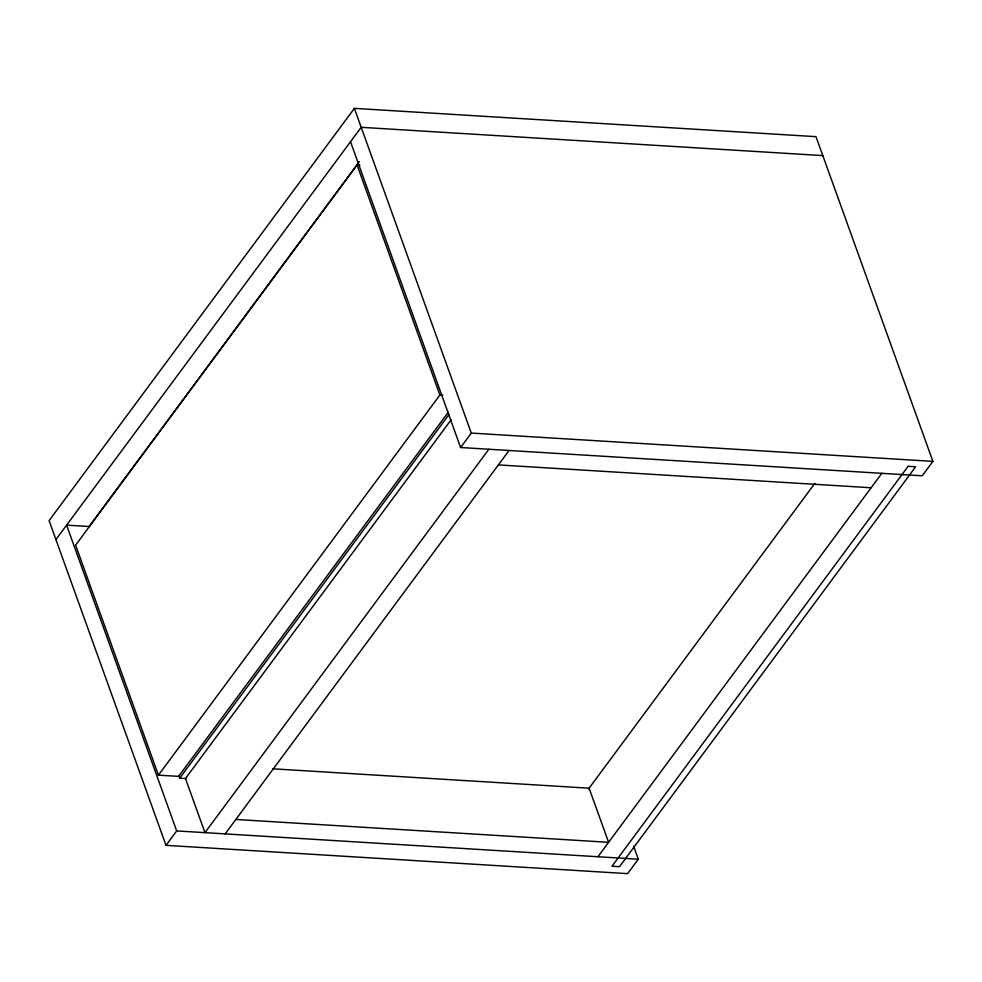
<?xml version="1.0" encoding="UTF-8"?>
<svg xmlns="http://www.w3.org/2000/svg" width="982" height="982" viewBox="0 0 982 982"><rect width="100%" height="100%" fill="white"/><g stroke="black" fill="none" stroke-linecap="round" stroke-linejoin="round"><path stroke-width="1.47" d="M350.513 141.727L460.595 447.51L922.221 475.804L932.9 461.368L815.993 136.658L354.379 108.364L49.1 520.632L166.007 845.342L627.621 873.636L638.312 859.213L633.636 846.226M55.925 539.572L361.192 127.304L822.818 155.598M89.104 526.524L359.326 161.6M359.964 165.209L357.08 165.025L75.614 545.145L158.433 775.154L178.626 776.381L448.246 412.268M158.433 775.154L439.887 395.034L357.08 165.025M185.831 778.554L179.706 778.174L449.007 414.49M451.131 419.78L185.475 778.53L204.968 832.65L488.876 449.24M166.007 845.342L176.686 830.919L66.604 525.137L89.534 526.548M460.595 447.51L471.286 433.074L354.379 108.364M225.16 833.89L509.069 450.48M588.476 789.049L814.864 483.316M597.915 856.734L881.824 473.324M439.887 395.034L442.772 395.218M471.286 433.074L932.9 461.368M498.377 464.903L871.144 487.759M272.886 768.808L589.114 788.19L608.607 842.311L235.84 819.454M176.686 830.919L638.312 859.213M178.736 775.473L179.706 778.174M908.129 466.315L612.007 866.222L619.507 866.676L915.629 466.781L908.129 466.315"/></g></svg>
